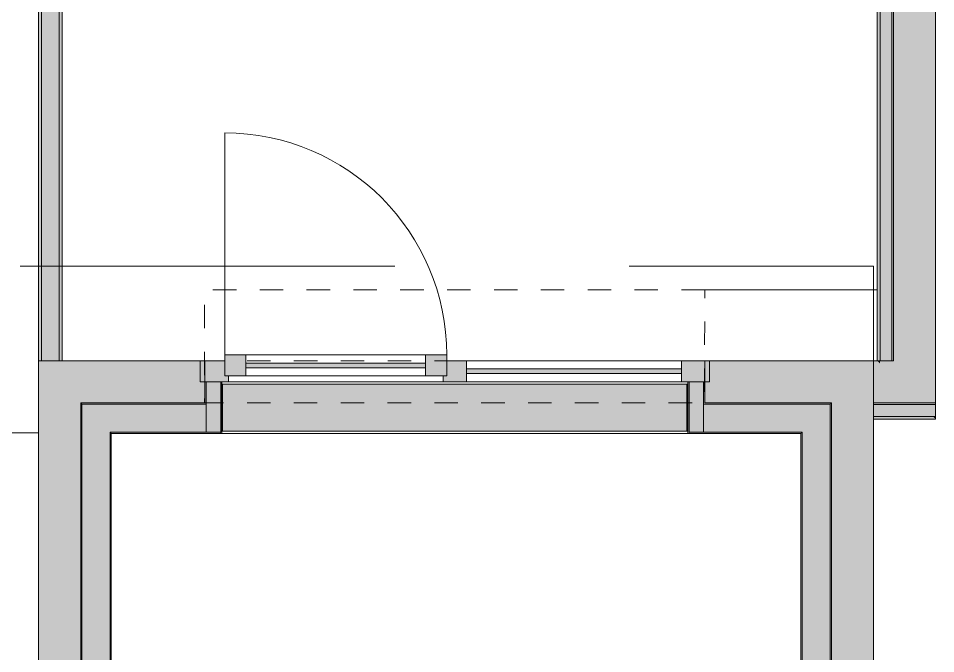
# Model space of a CAD drawing. Header units: metres. Extents: x -3 to 171, y -23 to 41.
# Drawn here: x 136.298 to 140.214, y 23.365 to 26.077 of the extents above; entities that cross this region are included whole.
import ezdxf

# ---------------------------------------------------------------- set-up
doc = ezdxf.new("R2010")
doc.units = ezdxf.units.M
doc.header["$MEASUREMENT"] = 0
doc.linetypes.add('Baufluchtlinie', pattern=[0.013, 0.008, -0.005])
doc.linetypes.add('Punkt 1_1', pattern=[0.075, 0.025, -0.05])
for name, color, linetype in [('110 Wand Aussen', 7, 'Continuous'), ('112 Wand Aussen - Schachtwände', 7, 'Continuous'), ('120 Wand Innen tragend', 7, 'Continuous'), ('130 Wand Innen', 7, 'Continuous'), ('230 Decke abgehaengt', 7, 'Continuous'), ('310 Dachkonstruktion massiv', 7, 'Continuous'), ('905 VP Beschriftung Übersicht.Übersicht', 7, 'Continuous')]:
    doc.layers.add(name, color=color, linetype=linetype)

# ---------------------------------------------------------------- blocks, each defined once
blk = doc.blocks.new('Decke_10_2', base_point=(139.2286, 24.9174))
at = {"layer": '310 Dachkonstruktion massiv', "color": 8, "linetype": 'Punkt 1_1', "lineweight": 13, "flags": 128}
blk.add_lwpolyline([(139.2286, 24.9174), (137.0925, 24.9174), (137.0926, 24.4352), (139.2269, 24.4352)], close=True, dxfattribs=at)
blk = doc.blocks.new('Wand_24_2', base_point=(139.9642, 24.6152))
at = {"layer": '120 Wand Innen tragend', "linetype": 'Continuous', "lineweight": 0, "true_color": 0x000000}
for points in [[(140.0342, 28.3852), (140.0342, 28.2652), (140.0563, 28.2652), (140.2142, 28.3852)], [(140.0563, 28.2652), (140.2142, 28.2652), (140.2142, 28.3852)], [(140.0267, 28.2577), (139.9767, 28.2577), (139.9767, 28.2077), (139.9806, 28.2077), (140.0267, 28.2427)], [(140.0267, 28.2077), (140.0267, 28.2427), (139.9806, 28.2077)], [(140.0342, 28.2577), (140.0464, 28.2577), (140.0563, 28.2652), (140.0342, 28.2652)], [(140.2142, 24.6152), (140.2142, 28.2652), (140.0563, 28.2652), (140.0342, 28.2484), (140.0342, 24.6152)], [(140.0342, 28.2484), (140.0464, 28.2577), (140.0342, 28.2577)], [(139.9642, 28.2077), (139.9642, 28.1952), (139.9767, 28.2047), (139.9767, 28.2077)], [(139.9767, 28.2047), (139.9642, 28.1952), (139.9767, 28.1952)], [(139.9767, 28.2047), (139.9806, 28.2077), (139.9767, 28.2077)], [(140.0267, 24.6152), (140.0267, 28.2077), (139.9806, 28.2077), (139.9767, 28.2047), (139.9767, 24.6152)], [(139.9767, 24.6152), (139.9767, 28.1952), (139.9642, 28.1952), (139.9642, 24.6152)], [(140.2142, 24.4352), (140.2142, 24.6152), (140.0342, 24.6152), (140.0342, 24.5452), (140.1442, 24.4352)], [(140.0342, 24.4352), (140.1442, 24.4352), (140.0342, 24.5452)]]:
    blk.add_hatch(color=18, dxfattribs=at).paths.add_polyline_path(points)
at = {"layer": '120 Wand Innen tragend', "linetype": 'Continuous', "lineweight": 0, "true_color": 0xffffff}
for points in [[(140.0342, 28.2652), (140.0267, 28.2652), (140.0267, 28.2577), (140.0342, 28.2577)], [(140.0342, 28.2577), (140.0267, 28.2577), (140.0267, 28.2427), (140.0342, 28.2484)], [(140.0342, 24.6152), (140.0342, 28.2484), (140.0267, 28.2427), (140.0267, 24.6152)]]:
    blk.add_hatch(color=7, dxfattribs=at).paths.add_polyline_path(points)
at = {"layer": '120 Wand Innen tragend', "color": 7, "linetype": 'Continuous', "lineweight": 13}
for p, q in [((140.0267, 28.2577), (139.9767, 28.2577)), ((140.0267, 28.2577), (140.0267, 28.2427)), ((140.0267, 28.2427), (140.0267, 24.6152)), ((139.9767, 28.2077), (139.9642, 28.2077)), ((139.9767, 28.2077), (139.9767, 28.2047)), ((139.9767, 28.2047), (139.9767, 24.6152))]:
    blk.add_line(p, q, dxfattribs=at)
at = {"layer": '120 Wand Innen tragend', "color": 7, "linetype": 'Continuous', "lineweight": 18}
for p, q in [((140.0342, 28.2652), (140.0267, 28.2652)), ((140.0342, 28.2652), (140.0342, 28.2577)), ((140.0342, 28.2577), (140.0342, 28.2484)), ((140.0342, 28.2484), (140.0342, 24.6152)), ((139.9767, 24.6152), (139.9642, 24.6152)), ((140.0267, 24.6152), (139.9767, 24.6152)), ((140.0342, 24.6152), (140.0267, 24.6152)), ((140.0342, 24.4352), (140.1442, 24.4352)), ((140.2142, 24.4352), (140.1442, 24.4352))]:
    blk.add_line(p, q, dxfattribs=at)
at = {"layer": '120 Wand Innen tragend', "color": 7, "linetype": 'Continuous', "lineweight": 18, "flags": 128}
for points in [[(140.2142, 28.3852), (140.0342, 28.3852)], [(140.2142, 26.6852), (140.2142, 28.3852)], [(140.2142, 24.4352), (140.2142, 26.5052)]]:
    blk.add_lwpolyline(points, dxfattribs=at)
at = {"layer": '120 Wand Innen tragend', "color": 7, "linetype": 'Continuous', "lineweight": 13, "flags": 128}
blk.add_lwpolyline([(139.9642, 28.1952), (139.9642, 24.6152)], dxfattribs=at)
blk = doc.blocks.new('Wand_26_2', base_point=(139.6392, 24.3052))
at = {"layer": '110 Wand Aussen', "linetype": 'Continuous', "lineweight": 0, "true_color": 0x000000}
for points in [[(139.7692, 24.6152), (139.7692, 24.4352), (139.9492, 24.6152)], [(139.7692, 24.4352), (139.9492, 24.4352), (139.9492, 24.6152)], [(139.6442, 24.4302), (139.6442, 24.3102), (139.7642, 24.4302)], [(139.6442, 24.3102), (139.7642, 24.3102), (139.7642, 24.4302)], [(139.7642, 24.4352), (139.7642, 24.4302), (139.7692, 24.4352)], [(139.7642, 24.4302), (139.7692, 24.4302), (139.7692, 24.4352)], [(139.7692, 20.5902), (139.7692, 24.4302), (139.7642, 24.4302), (139.7642, 20.5902)], [(139.9492, 20.7702), (139.9492, 24.4352), (139.7692, 24.4352), (139.7692, 20.7702)], [(139.6392, 24.3102), (139.6392, 24.3052), (139.6442, 24.3102)], [(139.6392, 24.3052), (139.6442, 24.3052), (139.6442, 24.3102)], [(139.6392, 24.3052), (139.6392, 20.4652), (139.6442, 20.4652), (139.6442, 24.3052)], [(139.6442, 24.3102), (139.6442, 20.5852), (139.7642, 20.5852), (139.7642, 24.3102)]]:
    blk.add_hatch(color=18, dxfattribs=at).paths.add_polyline_path(points)
at = {"layer": '110 Wand Aussen', "color": 7, "linetype": 'Continuous', "lineweight": 13}
for p, q in [((139.7642, 24.4302), (139.6442, 24.4302)), ((139.7642, 24.4302), (139.7642, 20.5902)), ((139.6442, 24.3102), (139.6392, 24.3102)), ((139.6442, 24.3102), (139.6442, 20.5852)), ((139.6442, 20.5852), (139.6442, 20.4652)), ((139.7642, 20.5902), (139.7642, 20.5852))]:
    blk.add_line(p, q, dxfattribs=at)
at = {"layer": '110 Wand Aussen', "color": 7, "linetype": 'Continuous', "lineweight": 18}
for p, q in [((139.7692, 24.4352), (139.7642, 24.4352)), ((139.7692, 24.4352), (139.7692, 20.7702)), ((139.7692, 20.7702), (139.7692, 20.5902))]:
    blk.add_line(p, q, dxfattribs=at)
at = {"layer": '110 Wand Aussen', "color": 7, "linetype": 'Continuous', "lineweight": 18, "flags": 128}
for points in [[(139.9492, 24.6152), (139.7692, 24.6152)], [(139.9492, 20.7702), (139.9492, 24.6152)]]:
    blk.add_lwpolyline(points, dxfattribs=at)
at = {"layer": '110 Wand Aussen', "color": 7, "linetype": 'Continuous', "lineweight": 13, "flags": 128}
blk.add_lwpolyline([(139.6392, 24.3052), (139.6392, 20.4652)], dxfattribs=at)
blk = doc.blocks.new('2-Flügelfenster 1+1 27[4]_2', base_point=(133.3792, 35.4602))
at = {"layer": '110 Wand Aussen', "linetype": 'Continuous', "lineweight": 0, "true_color": 0xffffff}
for points in [[(137.1796, 24.5502), (137.2696, 24.5502), (137.2696, 24.6402), (137.1796, 24.6402)], [(138.0366, 24.5502), (138.1266, 24.5502), (138.1266, 24.6402), (138.0366, 24.6402)], [(137.0946, 24.6152), (137.0946, 24.5252), (137.1946, 24.5252), (137.1946, 24.5502), (137.1796, 24.5502), (137.1796, 24.6152)], [(137.2696, 24.6052), (137.2696, 24.5852), (138.0366, 24.5852), (138.0366, 24.6052)], [(138.1616, 24.5252), (138.1616, 24.6152), (138.1266, 24.6152), (138.1266, 24.5502), (138.1116, 24.5502), (138.1116, 24.5252)], [(138.1616, 24.6152), (138.1616, 24.5252), (138.2116, 24.5252), (138.2116, 24.6152)], [(139.2286, 24.5252), (139.2286, 24.6152), (139.1286, 24.6152), (139.1286, 24.5252)], [(139.1286, 24.5802), (138.2116, 24.5802), (138.2116, 24.5602), (139.1286, 24.5602)]]:
    blk.add_hatch(color=7, dxfattribs=at).paths.add_polyline_path(points)
at = {"layer": '110 Wand Aussen', "linetype": 'Continuous', "lineweight": 0, "true_color": 0x000000}
for points in [[(137.0946, 24.6152), (137.0746, 24.6152), (137.0746, 24.5252), (137.0946, 24.5252)], [(139.2286, 24.5252), (139.2486, 24.5252), (139.2486, 24.6152), (139.2286, 24.6152)]]:
    blk.add_hatch(color=18, dxfattribs=at).paths.add_polyline_path(points)
at = {"layer": '110 Wand Aussen', "color": 8, "linetype": 'Continuous', "lineweight": 0}
blk.add_line((137.1796, 24.6402), (137.1796, 25.5872), dxfattribs=at)
at = {"layer": '110 Wand Aussen', "color": 7, "linetype": 'Continuous', "lineweight": 13}
for p, q in [((137.1796, 24.5502), (137.1796, 24.6402)), ((137.1796, 24.6402), (137.2696, 24.6402)), ((137.2696, 24.6402), (138.0366, 24.6402)), ((137.2696, 24.6402), (137.2696, 24.5502)), ((138.0366, 24.5502), (138.0366, 24.6402)), ((138.0366, 24.6402), (138.1266, 24.6402)), ((138.1266, 24.6402), (138.1266, 24.5502)), ((137.0946, 24.6152), (137.1796, 24.6152)), ((137.0946, 24.5252), (137.0946, 24.6152)), ((137.1796, 24.6152), (137.1796, 24.5502)), ((137.2696, 24.6052), (138.0366, 24.6052)), ((138.1266, 24.5502), (138.1266, 24.6152)), ((138.1266, 24.6152), (138.1616, 24.6152)), ((138.1616, 24.6152), (138.2116, 24.6152)), ((138.2116, 24.6152), (139.1286, 24.6152)), ((138.2116, 24.6152), (138.2116, 24.5252)), ((139.1286, 24.5252), (139.1286, 24.6152)), ((139.1286, 24.6152), (139.2286, 24.6152)), ((139.2286, 24.6152), (139.2286, 24.5252)), ((138.0366, 24.5852), (137.2696, 24.5852)), ((138.2116, 24.5802), (139.1286, 24.5802)), ((139.1286, 24.5602), (138.2116, 24.5602)), ((137.1946, 24.5252), (137.0946, 24.5252)), ((137.0946, 24.5252), (137.0996, 24.5252)), ((137.0946, 24.5252), (137.0996, 24.5252)), ((137.0996, 24.5252), (137.1616, 24.5252)), ((137.0996, 24.5252), (137.1616, 24.5252)), ((137.1666, 24.5252), (137.1666, 24.3052)), ((137.1796, 24.5502), (137.1946, 24.5502)), ((137.2696, 24.5502), (137.1796, 24.5502)), ((137.1946, 24.5502), (137.1946, 24.5252)), ((138.1116, 24.5252), (137.1946, 24.5252)), ((138.0366, 24.5502), (137.2696, 24.5502)), ((138.1266, 24.5502), (138.0366, 24.5502)), ((138.1116, 24.5252), (138.1116, 24.5502)), ((138.1116, 24.5502), (138.1266, 24.5502)), ((138.1616, 24.5252), (138.1116, 24.5252)), ((138.2116, 24.5252), (138.1616, 24.5252)), ((139.1286, 24.5252), (138.2116, 24.5252)), ((139.2286, 24.5252), (139.1286, 24.5252)), ((139.1566, 24.5252), (139.1566, 24.3052)), ((139.2236, 24.5252), (139.1616, 24.5252)), ((139.2236, 24.5252), (139.1616, 24.5252)), ((139.2286, 24.5252), (139.2236, 24.5252)), ((139.2286, 24.5252), (139.2236, 24.5252)), ((137.1616, 24.3052), (139.1616, 24.3052)), ((137.1616, 24.3052), (137.1666, 24.3052)), ((139.1616, 24.3052), (139.1566, 24.3052))]:
    blk.add_line(p, q, dxfattribs=at)
at = {"layer": '110 Wand Aussen', "color": 7, "linetype": 'Punkt 1_1', "lineweight": 13}
for p, q in [((137.0746, 24.6152), (139.2486, 24.6152)), ((137.1666, 24.3052), (139.1566, 24.3052))]:
    blk.add_line(p, q, dxfattribs=at)
at = {"layer": '110 Wand Aussen', "color": 7, "linetype": 'Continuous', "lineweight": 18}
for p, q in [((137.0746, 24.5252), (137.0746, 24.6152)), ((137.0746, 24.5252), (137.0746, 24.6152)), ((139.2486, 24.5252), (139.2486, 24.6152)), ((139.2486, 24.5252), (139.2486, 24.6152)), ((137.0746, 24.5252), (137.0946, 24.5252)), ((137.0746, 24.5252), (137.0946, 24.5252)), ((139.2286, 24.5252), (139.2486, 24.5252)), ((139.2286, 24.5252), (139.2486, 24.5252))]:
    blk.add_line(p, q, dxfattribs=at)
at = {"layer": '110 Wand Aussen', "color": 7, "linetype": 'Continuous', "lineweight": 13, "flags": 128}
for points in [[(137.0946, 24.6152), (137.0746, 24.6152), (137.0746, 24.5252), (137.0946, 24.5252)], [(139.2286, 24.5252), (139.2486, 24.5252), (139.2486, 24.6152), (139.2286, 24.6152)]]:
    blk.add_lwpolyline(points, close=True, dxfattribs=at)
at = {"layer": '110 Wand Aussen', "color": 8, "linetype": 'Continuous', "lineweight": 0}
blk.add_arc((137.1796, 24.6402), 0.947, 0, 90, dxfattribs=at)
at = {"layer": '110 Wand Aussen', "color": 7, "linetype": 'Continuous', "lineweight": 13}
for p in [(137.1616, 24.3052), (139.1616, 24.3052)]:
    blk.add_point(p, dxfattribs=at)
blk = doc.blocks.new('Wand_28_2', base_point=(139.6392, 24.3052))
at = {"layer": '110 Wand Aussen', "linetype": 'Continuous', "lineweight": 0, "true_color": 0x000000}
for points in [[(136.3842, 24.4352), (136.5642, 24.4352), (136.3842, 24.6152)], [(136.3842, 24.6152), (136.5642, 24.4352), (136.5642, 24.6152)], [(137.0746, 24.6152), (136.5642, 24.6152), (136.5642, 24.4352), (137.0946, 24.4352), (137.0946, 24.5252), (137.0746, 24.5252)], [(139.2486, 24.5252), (139.2286, 24.5252), (139.2286, 24.4352), (139.7692, 24.4352), (139.7692, 24.6152), (139.2486, 24.6152)], [(137.0946, 24.4302), (137.0996, 24.4302), (137.0996, 24.5252), (137.0946, 24.5252)], [(137.0996, 24.3102), (137.1616, 24.3102), (137.1616, 24.5252), (137.0996, 24.5252)], [(137.1616, 24.3052), (137.1666, 24.3052), (137.1666, 24.5252), (137.1616, 24.5252), (137.1616, 24.3102)], [(139.1566, 24.3052), (139.1616, 24.3052), (139.1616, 24.3102), (139.1616, 24.5252), (139.1566, 24.5252)], [(139.2236, 24.3102), (139.2236, 24.5252), (139.1616, 24.5252), (139.1616, 24.3102)], [(139.2286, 24.4302), (139.2286, 24.5252), (139.2236, 24.5252), (139.2236, 24.4302)], [(136.5642, 24.4302), (136.5692, 24.4302), (136.5642, 24.4352)], [(136.5642, 24.4352), (136.5692, 24.4302), (136.5692, 24.4352)], [(136.5692, 24.4302), (137.0946, 24.4302), (137.0946, 24.4352), (136.5692, 24.4352)], [(136.5692, 24.3102), (136.6892, 24.3102), (136.5692, 24.4302)], [(136.5692, 24.4302), (136.6892, 24.3102), (136.6892, 24.4302)], [(136.6892, 24.4302), (136.6892, 24.3102), (137.0996, 24.3102), (137.0996, 24.4302)], [(139.2236, 24.3102), (139.6442, 24.3102), (139.6442, 24.4302), (139.2236, 24.4302)], [(139.2286, 24.4302), (139.7642, 24.4302), (139.7642, 24.4352), (139.2286, 24.4352)], [(136.6892, 24.3052), (136.6942, 24.3052), (136.6892, 24.3102)], [(136.6892, 24.3102), (136.6942, 24.3052), (136.6942, 24.3102)], [(137.1616, 24.3102), (136.6942, 24.3102), (136.6942, 24.3052), (137.1616, 24.3052)], [(139.1616, 24.3102), (139.1616, 24.3052), (139.6392, 24.3052), (139.6392, 24.3102)]]:
    blk.add_hatch(color=18, dxfattribs=at).paths.add_polyline_path(points)
at = {"layer": '110 Wand Aussen', "color": 7, "linetype": 'Continuous', "lineweight": 18}
for p, q in [((137.0746, 24.5252), (137.0746, 24.6152)), ((139.2486, 24.5252), (139.2486, 24.6152)), ((137.0746, 24.5252), (137.0946, 24.5252)), ((137.0946, 24.4352), (137.0946, 24.5252)), ((139.2286, 24.5252), (139.2486, 24.5252)), ((139.2286, 24.4352), (139.2286, 24.5252)), ((136.5642, 24.4352), (136.5642, 24.4302)), ((136.5642, 24.4352), (137.0946, 24.4352)), ((139.2286, 24.4352), (139.7642, 24.4352)), ((139.7692, 24.4352), (139.7642, 24.4352))]:
    blk.add_line(p, q, dxfattribs=at)
at = {"layer": '110 Wand Aussen', "color": 7, "linetype": 'Continuous', "lineweight": 13}
for p, q in [((137.0946, 24.5252), (137.0996, 24.5252)), ((137.0996, 24.5252), (137.1616, 24.5252)), ((137.0996, 24.5252), (137.0996, 24.4302)), ((137.0996, 24.4302), (137.0996, 24.5252)), ((137.1616, 24.5252), (137.1616, 24.3102)), ((137.1616, 24.5252), (137.1666, 24.5252)), ((137.1616, 24.3102), (137.1616, 24.5252)), ((137.1666, 24.5252), (137.1666, 24.3052)), ((139.1566, 24.5252), (139.1566, 24.3052)), ((139.1616, 24.5252), (139.1566, 24.5252)), ((139.2236, 24.5252), (139.1616, 24.5252)), ((139.1616, 24.5252), (139.1616, 24.3102)), ((139.1616, 24.3102), (139.1616, 24.5252)), ((139.2286, 24.5252), (139.2236, 24.5252)), ((139.2236, 24.5252), (139.2236, 24.4302)), ((139.2236, 24.4302), (139.2236, 24.5252)), ((136.5692, 24.4302), (136.5692, 24.3102)), ((136.5692, 24.4302), (137.0946, 24.4302)), ((137.0946, 24.4302), (137.0996, 24.4302)), ((137.0996, 24.3102), (137.0996, 24.4302)), ((139.2286, 24.4302), (139.2236, 24.4302)), ((139.2236, 24.3102), (139.2236, 24.4302)), ((139.2286, 24.4302), (139.6442, 24.4302)), ((139.7642, 24.4302), (139.6442, 24.4302)), ((136.6892, 24.3102), (136.6892, 24.3052)), ((136.6892, 24.3102), (137.0996, 24.3102)), ((137.0996, 24.3102), (137.1616, 24.3102)), ((137.1616, 24.3052), (137.1666, 24.3052)), ((139.1616, 24.3052), (139.1566, 24.3052)), ((139.2236, 24.3102), (139.1616, 24.3102)), ((139.2236, 24.3102), (139.6392, 24.3102)), ((139.6442, 24.3102), (139.6392, 24.3102))]:
    blk.add_line(p, q, dxfattribs=at)
at = {"layer": '110 Wand Aussen', "color": 7, "linetype": 'Continuous', "lineweight": 18, "flags": 128}
for points in [[(136.3842, 24.6152), (136.3842, 24.4352)], [(137.0746, 24.6152), (136.3842, 24.6152)], [(139.7692, 24.6152), (139.2486, 24.6152)]]:
    blk.add_lwpolyline(points, dxfattribs=at)
at = {"layer": '110 Wand Aussen', "color": 7, "linetype": 'Continuous', "lineweight": 13, "flags": 128}
for points in [[(136.6942, 24.3052), (137.1616, 24.3052)], [(139.1616, 24.3052), (139.6392, 24.3052)]]:
    blk.add_lwpolyline(points, dxfattribs=at)
at = {"layer": '110 Wand Aussen', "color": 7, "linetype": 'Continuous', "lineweight": 13}
blk.add_blockref('2-Flügelfenster 1+1 27[4]_2', (133.3792, 35.4602), dxfattribs=at)
blk = doc.blocks.new('Wand_31_2', base_point=(139.9492, 24.6152))
at = {"layer": '120 Wand Innen tragend', "linetype": 'Continuous', "lineweight": 0, "true_color": 0x000000}
for points in [[(140.0342, 24.5452), (139.9642, 24.6152), (139.9492, 24.6152), (139.9492, 24.4352), (140.0342, 24.4352)], [(139.9642, 24.6152), (139.9767, 24.6027), (139.9767, 24.6152)], [(139.9767, 24.6152), (139.9767, 24.6027), (140.0267, 24.5527), (140.0267, 24.6152)], [(140.0267, 24.6152), (140.0267, 24.5527), (140.0342, 24.5452), (140.0342, 24.6152)], [(139.9492, 24.3777), (140.2017, 24.3777), (140.1517, 24.4277), (139.9492, 24.4277)], [(140.2142, 24.3777), (140.2142, 24.4277), (140.1517, 24.4277), (140.2017, 24.3777)], [(139.9492, 24.3652), (140.2142, 24.3652), (140.2017, 24.3777), (139.9492, 24.3777)], [(140.2142, 24.3777), (140.2017, 24.3777), (140.2142, 24.3652)]]:
    blk.add_hatch(color=18, dxfattribs=at).paths.add_polyline_path(points)
at = {"layer": '120 Wand Innen tragend', "linetype": 'Continuous', "lineweight": 0, "true_color": 0xffffff}
for points in [[(139.9492, 24.4277), (140.1517, 24.4277), (140.1442, 24.4352), (139.9492, 24.4352)], [(140.2142, 24.4277), (140.2142, 24.4352), (140.1442, 24.4352), (140.1517, 24.4277)]]:
    blk.add_hatch(color=7, dxfattribs=at).paths.add_polyline_path(points)
at = {"layer": '120 Wand Innen tragend', "color": 7, "linetype": 'Continuous', "lineweight": 18}
for p, q in [((139.9767, 24.6152), (139.9642, 24.6152)), ((140.0267, 24.6152), (139.9767, 24.6152)), ((140.0342, 24.6152), (140.0267, 24.6152)), ((139.9492, 24.4352), (140.0342, 24.4352)), ((140.0342, 24.4352), (140.1442, 24.4352)), ((140.2142, 24.4352), (140.1442, 24.4352))]:
    blk.add_line(p, q, dxfattribs=at)
at = {"layer": '120 Wand Innen tragend', "color": 7, "linetype": 'Continuous', "lineweight": 13}
for p, q in [((139.9492, 24.4277), (140.1517, 24.4277)), ((140.2142, 24.4277), (140.1517, 24.4277)), ((139.9492, 24.3777), (140.2017, 24.3777)), ((140.2142, 24.3777), (140.2017, 24.3777))]:
    blk.add_line(p, q, dxfattribs=at)
at = {"layer": '120 Wand Innen tragend', "color": 7, "linetype": 'Continuous', "lineweight": 18, "flags": 128}
for points in [[(139.9642, 24.6152), (139.9492, 24.6152)], [(139.9492, 24.4352), (139.9492, 24.6152)]]:
    blk.add_lwpolyline(points, dxfattribs=at)
at = {"layer": '120 Wand Innen tragend', "color": 7, "linetype": 'Continuous', "lineweight": 13, "flags": 128}
for points in [[(139.9492, 24.4277), (139.9492, 24.4352)], [(139.9492, 24.3777), (139.9492, 24.4277)], [(140.2142, 24.4277), (140.2142, 24.4352)], [(140.2142, 24.3777), (140.2142, 24.4277)], [(139.9492, 24.3652), (139.9492, 24.3777)], [(139.9492, 24.3652), (140.2142, 24.3652)], [(140.2142, 24.3652), (140.2142, 24.3777)]]:
    blk.add_lwpolyline(points, dxfattribs=at)
blk = doc.blocks.new('Wand_39_2', base_point=(136.3842, 26.8407))
at = {"layer": '130 Wand Innen', "linetype": 'Continuous', "lineweight": 0, "true_color": 0x000000}
for points in [[(136.3842, 26.8407), (136.3842, 24.6152), (136.3967, 24.6152), (136.3967, 26.8407)], [(136.3967, 26.8407), (136.3967, 24.6152), (136.4717, 24.6152), (136.4717, 26.8407)], [(136.4842, 24.6152), (136.4842, 26.8407), (136.4717, 26.8407), (136.4717, 24.6152)]]:
    blk.add_hatch(color=18, dxfattribs=at).paths.add_polyline_path(points)
at = {"layer": '130 Wand Innen', "color": 7, "linetype": 'Continuous', "lineweight": 18}
for p, q in [((136.3967, 26.8407), (136.3967, 24.6152)), ((136.4717, 24.6152), (136.4717, 26.8407))]:
    blk.add_line(p, q, dxfattribs=at)
at = {"layer": '130 Wand Innen', "color": 7, "linetype": 'Continuous', "lineweight": 18, "flags": 128}
for points in [[(136.3842, 26.8407), (136.3842, 24.6152)], [(136.4842, 24.6152), (136.4842, 26.8407)], [(136.3842, 24.6152), (136.4842, 24.6152)]]:
    blk.add_lwpolyline(points, dxfattribs=at)
blk = doc.blocks.new('Gitter 27[1]_2', base_point=(137.1666, 24.3152))
at = {"layer": '112 Wand Aussen - Schachtwände', "color": 7, "linetype": 'Continuous', "lineweight": 13, "flags": 128}
blk.add_lwpolyline([(137.1666, 24.3152), (139.1516, 24.3152), (139.1516, 24.5152), (137.1666, 24.5152)], close=True, dxfattribs=at)
blk = doc.blocks.new('Wand_115_2', base_point=(136.6942, 24.3052))
at = {"layer": '110 Wand Aussen', "linetype": 'Continuous', "lineweight": 0, "true_color": 0x000000}
for points in [[(136.3842, 24.4352), (136.3842, 22.1198), (136.5642, 22.1198), (136.5642, 24.4352)], [(136.5642, 24.4302), (136.5642, 22.1198), (136.5692, 22.1198), (136.5692, 24.4302)], [(136.5692, 24.3102), (136.5692, 22.1198), (136.6892, 22.1198), (136.6892, 24.3102)], [(136.6892, 24.3052), (136.6892, 22.1198), (136.6942, 22.1198), (136.6942, 24.3052)]]:
    blk.add_hatch(color=18, dxfattribs=at).paths.add_polyline_path(points)
at = {"layer": '110 Wand Aussen', "color": 7, "linetype": 'Continuous', "lineweight": 18}
for p in [(136.5642, 24.4352), (136.5642, 22.1198)]:
    blk.add_line(p, (136.5642, 24.4302), dxfattribs=at)
at = {"layer": '110 Wand Aussen', "color": 7, "linetype": 'Continuous', "lineweight": 13}
for p, q in [((136.5692, 24.4302), (136.5692, 24.3102)), ((136.5692, 22.1198), (136.5692, 24.3102)), ((136.6892, 24.3102), (136.6892, 24.3052)), ((136.6892, 22.1198), (136.6892, 24.3052))]:
    blk.add_line(p, q, dxfattribs=at)
at = {"layer": '110 Wand Aussen', "color": 7, "linetype": 'Continuous', "lineweight": 18, "flags": 128}
for points in [[(136.3842, 24.4352), (136.3842, 22.1198)], [(136.5642, 22.1198), (136.3842, 22.1198)]]:
    blk.add_lwpolyline(points, dxfattribs=at)
at = {"layer": '110 Wand Aussen', "color": 7, "linetype": 'Continuous', "lineweight": 13, "flags": 128}
for points in [[(136.6942, 22.1198), (136.6942, 24.3052)], [(136.5692, 22.1198), (136.5642, 22.1198)], [(136.6892, 22.1198), (136.5692, 22.1198)], [(136.6942, 22.1198), (136.6892, 22.1198)]]:
    blk.add_lwpolyline(points, dxfattribs=at)

msp = doc.modelspace()

# ---------------------------------------------------------------- hatches: boundary and pattern name
at = {"layer": '905 VP Beschriftung Übersicht.Übersicht', "linetype": 'Continuous', "lineweight": 13}
msp.add_hatch(color=8, dxfattribs=at).paths.add_polyline_path([(137.1691, 24.5152), (139.1541, 24.5152), (139.1541, 24.3152), (137.1691, 24.3152)])

# ---------------------------------------------------------------- linework, layer by layer
at = {"layer": '230 Decke abgehaengt', "color": 8, "linetype": 'Baufluchtlinie', "lineweight": 13, "ltscale": 200}
msp.add_line((139.9642, 24.9174), (139.2286, 24.9174), dxfattribs=at)
at = {"layer": '310 Dachkonstruktion massiv', "color": 8, "linetype": 'Baufluchtlinie', "lineweight": 13, "ltscale": 200}
for points in [[(133.7058, 25.0181), (139.9492, 25.0181), (139.9492, 24.3081)], [(133.7301, 24.3081), (134.456, 24.3081), (134.456, 24.9245), (136.156, 24.9245), (136.156, 24.3081), (136.3842, 24.3081)]]:
    msp.add_lwpolyline(points, dxfattribs=at)
at = {"layer": '905 VP Beschriftung Übersicht.Übersicht', "color": 7, "linetype": 'Continuous', "lineweight": 13, "flags": 128}
msp.add_lwpolyline([(137.1691, 24.5152), (139.1541, 24.5152), (139.1541, 24.3152), (137.1691, 24.3152)], close=True, dxfattribs=at)

# ---------------------------------------------------------------- block references
at = {"layer": '110 Wand Aussen', "color": 7, "lineweight": 25}
for name, p in [('Wand_28_2', (139.6392, 24.3052)), ('Wand_26_2', (139.6392, 24.3052)), ('Wand_115_2', (136.6942, 24.3052))]:
    msp.add_blockref(name, p, dxfattribs=at)
at = {"layer": '112 Wand Aussen - Schachtwände', "color": 8, "linetype": 'Continuous', "lineweight": 13}
msp.add_blockref('Gitter 27[1]_2', (137.1666, 24.3152), dxfattribs=at)
at = {"layer": '120 Wand Innen tragend', "color": 7, "lineweight": 25}
for name, p in [('Wand_24_2', (139.9642, 24.6152)), ('Wand_31_2', (139.9492, 24.6152))]:
    msp.add_blockref(name, p, dxfattribs=at)
at = {"layer": '130 Wand Innen', "color": 7, "lineweight": 35}
msp.add_blockref('Wand_39_2', (136.3842, 26.8407), dxfattribs=at)
at = {"layer": '310 Dachkonstruktion massiv', "color": 8, "linetype": 'Punkt 1_1', "lineweight": 13}
msp.add_blockref('Decke_10_2', (139.2286, 24.9174), dxfattribs=at)

doc.saveas('drawing.dxf')
